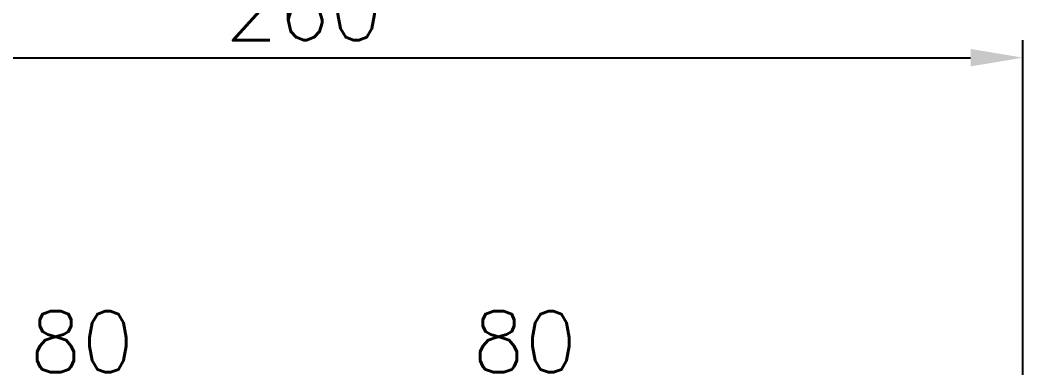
# Model space of a CAD drawing. Extents: x -1585 to -1165, y -4178 to -3881.
# Drawn here: x -1400.8 to -1343.3, y -4013.9 to -3994 of the extents above; entities that cross this region are included whole.
import ezdxf

# ---------------------------------------------------------------- set-up
doc = ezdxf.new("R2010")
doc.units = 0
doc.header["$LTSCALE"] = 7
doc.layers.add('DIM', color=2, linetype='CONTINUOUS')
doc.styles.add('GHS', font='ROMANS.shx', dxfattribs={"bigfont": 'GHS.shx'})

msp = doc.modelspace()

# ---------------------------------------------------------------- linework, layer by layer
at = {"layer": 'DIM', "ltscale": 0.6}
for p, q in [((-1343.307, -4021.961), (-1343.307, -3995.141)), ((-1422.7, -3996.141), (-1346.307, -3996.141))]:
    msp.add_line(p, q, dxfattribs=at)
msp.add_solid([(-1346.307, -3995.641), (-1346.307, -3996.641), (-1343.307, -3996.141)], dxfattribs=at)

# ---------------------------------------------------------------- texts
at = {"layer": 'DIM', "ltscale": 0.6, "char_height": 3.5, "attachment_point": 5, "style": 'GHS'}
for s, insert in [('\\A1;260', (-1384.503, -3993.391)), ('\\A1;80', (-1397.227, -4012.422)), ('\\A1;80', (-1371.847, -4012.422))]:
    msp.add_mtext(s, dxfattribs=dict(at, insert=insert))

doc.saveas('drawing.dxf')
